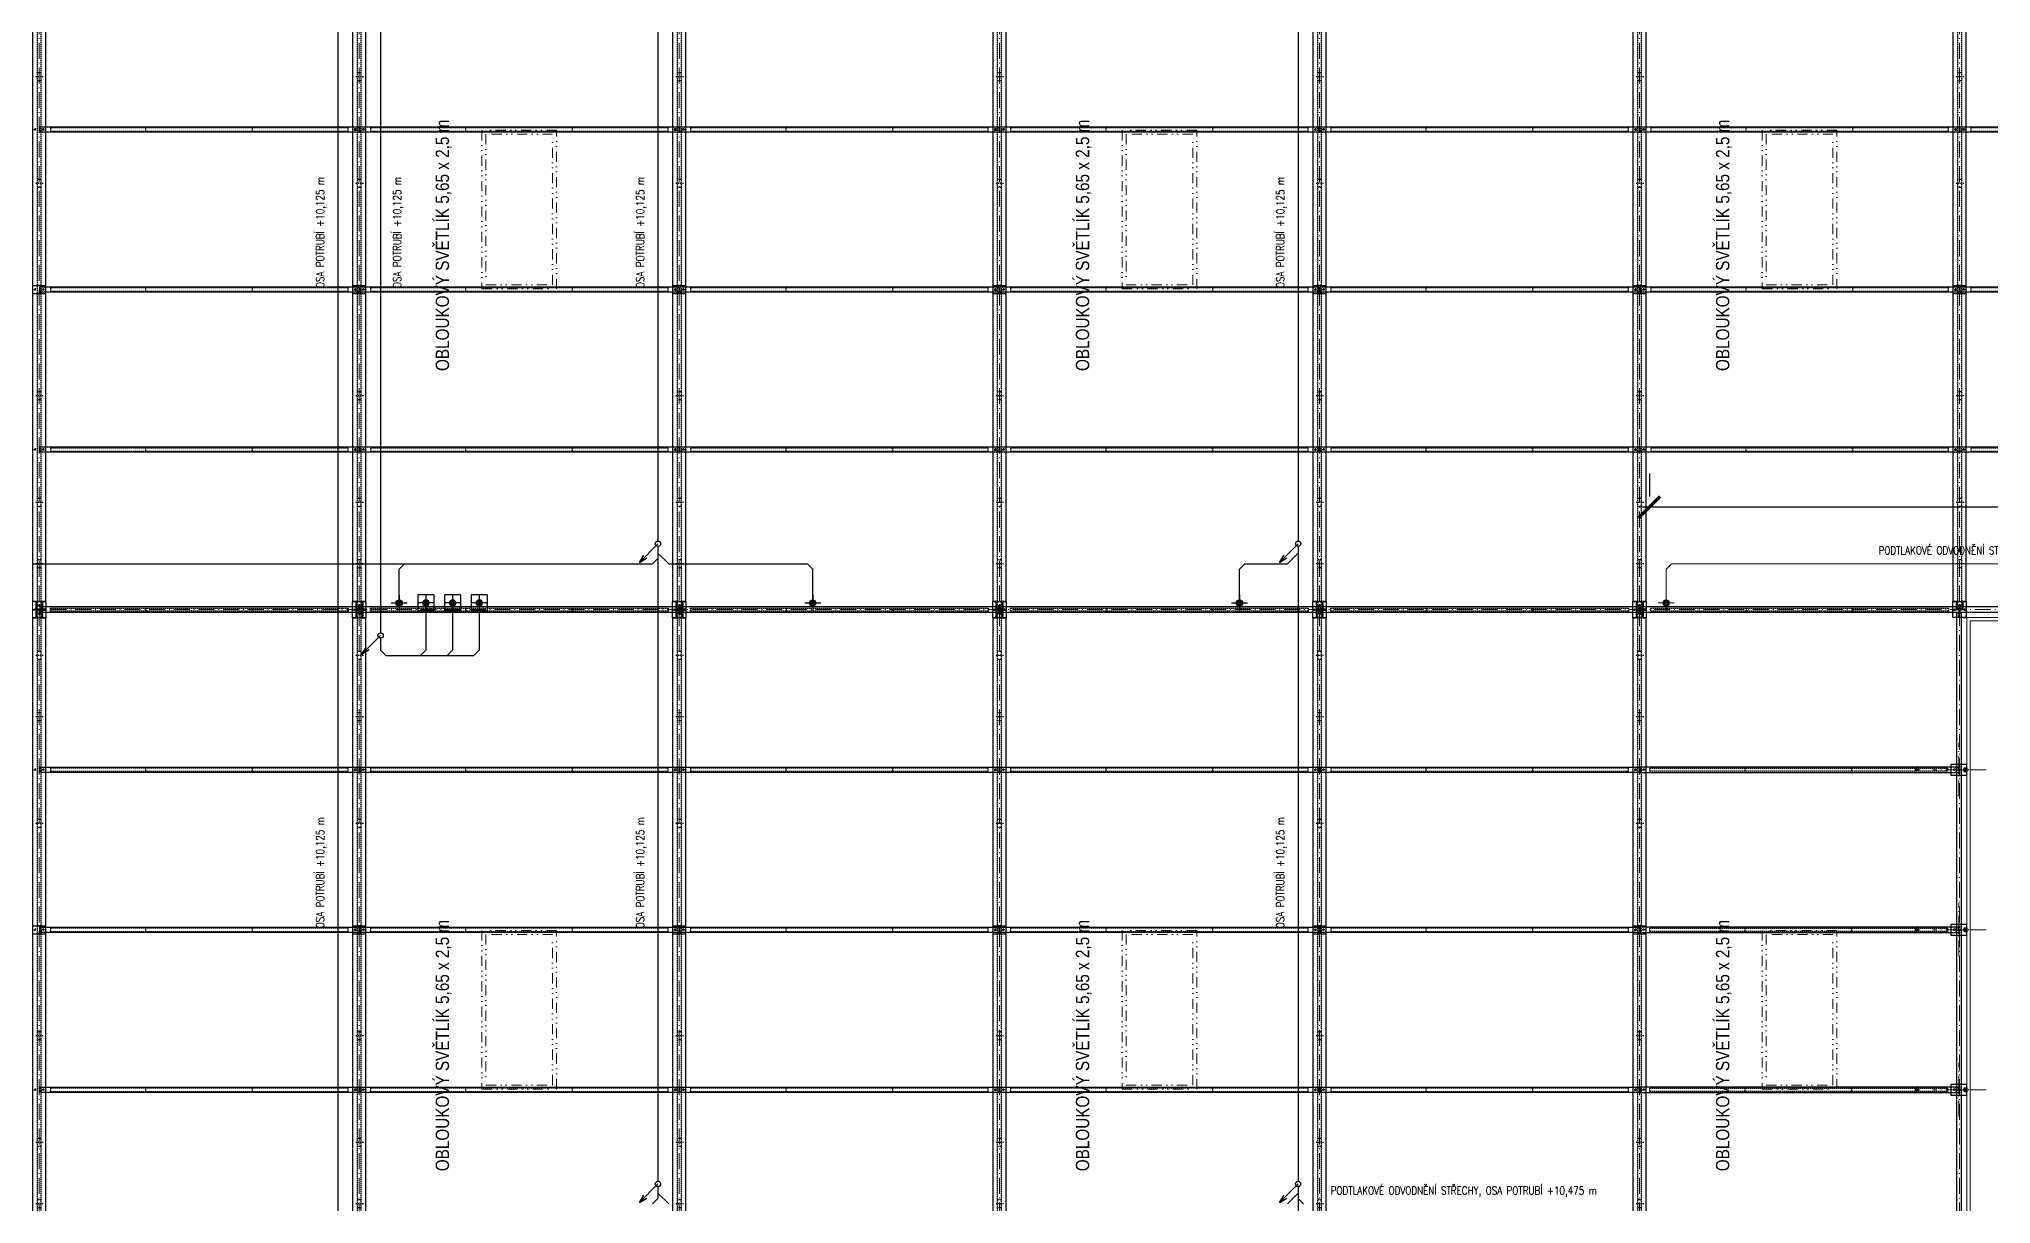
# Model space of a CAD drawing. Header units: millimetres. Extents: x 325046 to 1268204, y 1875583 to 2761998.
# Drawn here: x 946074 to 1019254, y 2104463 to 2148135 of the extents above; entities that cross this region are included whole.
import ezdxf

# ---------------------------------------------------------------- set-up
doc = ezdxf.new("R2010")
doc.units = ezdxf.units.MM
doc.header["$LTSCALE"] = 100
doc.header["$PDMODE"] = 65
for name, pattern in [('ACAD_ISO10W100', [18.5, 12, -3, 0.5, -3]), ('CONTINOUS', [0]), ('DASHDOT', [1, 0.5, -0.25, 0, -0.25]), ('DASHED', [0.75, 0.5, -0.25]), ('DIVIDE', [31.75, 12.7, -6.35, 0, -6.35, 0, -6.35]), ('SO02_F11anp01$0${ Leader Line}', [0])]:
    doc.linetypes.add(name, pattern=pattern)
for name, color, linetype in [('025', 1, 'Continuous'), ('035', 7, 'Continuous'), ('070', 6, 'Continuous'), ('KOTY', 2, 'Continuous'), ('Kóty osové', 5, 'Continuous'), ('POPIS', 7, 'Continuous')]:
    doc.layers.add(name, color=color, linetype=linetype)
for name, color, linetype, lineweight, true_color in [('Korabek-bezp_vtoky_text', 7, 'CONTINOUS', 0, 0x6b50af), ('Korabek-bezp_vtoky_trasy', 7, 'CONTINOUS', 30, 0x9d626f), ('Korabek-text', 7, 'Continuous', 0, 0x7a7a7a), ('Korabek-trasy', 7, 'Continuous', 30, 0x7478c3), ('Korabek-vpuste', 7, 'Continuous', 30, 0x6f7ceb), ('Světlíky', 7, 'DIVIDE', 15, 0xf81696)]:
    doc.layers.add(name, color=color, linetype=linetype, lineweight=lineweight, true_color=true_color)
doc.layers.add('Objekty - osy', color=5, linetype='ACAD_ISO10W100', lineweight=20)
doc.layers.add('OBVODOVÝ PLÁŠŤ', color=2, linetype='Continuous', lineweight=9)
doc.layers.add('Příprava na dock', color=7, linetype='Continuous', true_color=0x616161)
doc.styles.add('ARIAL NARROW', font='ARIALN.TTF')
doc.styles.add('ARIL-TENKÝ', font='arial.ttf')
doc.styles.add('ROMANS', font='romans.shx', dxfattribs={"width": 0.8})
doc.dimstyles.new('400', dxfattribs={"dimscale": 400, "dimtxt": 2.5, "dimasz": 2, "dimexe": 1, "dimexo": 12, "dimgap": 1, "dimtad": 1, "dimdec": 0, "dimzin": 0, "dimdsep": 46, "dimtxsty": 'ARIL-TENKÝ', "dimblk": 'ARCHTICK', "dimcen": 4, "dimdle": 1, "dimclrd": 256, "dimclre": 256, "dimclrt": 7, "dimadec": 0, "dimazin": 0, "dimtfac": 1, "dimtdec": 0, "dimtix": 1, "dimtofl": 0, "dimtmove": 0, "dimatfit": 0, "dimldrblk": 'OBLIQUE', "dimfxl": 1, "dimtolj": 1, "dimtzin": 0, "dimlwd": -1, "dimlwe": -1, "dimarcsym": 0})

# ---------------------------------------------------------------- blocks, each defined once
blk = doc.blocks.new('V1')
at = {"layer": '025'}
h = blk.add_hatch(color=256, dxfattribs=at)
h.dxf.hatch_style = 1
h.paths.add_polyline_path([(1708921, -4904766, -1), (1708901, -4904766, -1)])
h = blk.add_hatch(color=256, dxfattribs=at)
h.dxf.hatch_style = 1
h.paths.add_polyline_path([(1709201, -4904766, 1), (1709221, -4904766, 1)])
h = blk.add_hatch(color=256, dxfattribs=at)
h.dxf.hatch_style = 1
h.paths.add_polyline_path([(1708921, -4910766, -1), (1708901, -4910766, -1)])
h = blk.add_hatch(color=256, dxfattribs=at)
h.dxf.hatch_style = 1
h.paths.add_polyline_path([(1709201, -4910766, 1), (1709221, -4910766, 1)])
h = blk.add_hatch(color=256, dxfattribs=at)
h.dxf.hatch_style = 1
h.paths.add_polyline_path([(1708921, -4916766, -1), (1708901, -4916766, -1)])
h = blk.add_hatch(color=256, dxfattribs=at)
h.dxf.hatch_style = 1
h.paths.add_polyline_path([(1709201, -4916766, 1), (1709221, -4916766, 1)])
at = {"layer": '025', "linetype": 'DASHED', "ltscale": 0.5}
for centre in [(1709061, -4898916), (1709061, -4922616)]:
    blk.add_circle(centre, 12.5, dxfattribs=at)
at = {"layer": '025'}
for centre in [(1708911, -4904766), (1709211, -4904766), (1708911, -4910766), (1709211, -4910766), (1708911, -4916766), (1709211, -4916766)]:
    blk.add_circle(centre, 10, dxfattribs=at)
at = {"layer": '035'}
blk.add_lwpolyline([(1708951, -4922446), (1708811, -4922446), (1708811, -4922446), (1708811, -4922446), (1708811, -4899086), (1708951, -4899086), (1708951, -4898786), (1709171, -4898786), (1709171, -4899086), (1709171, -4899086), (1709311, -4899086), (1709311, -4922446), (1709311, -4922446), (1709311, -4922446), (1709171, -4922446), (1709171, -4922746), (1708951, -4922746)], close=True, dxfattribs=at)
at = {"layer": '035', "linetype": 'DASHED'}
blk.add_lwpolyline([(1709126, -4898786), (1708996, -4898786), (1708996, -4922746), (1709126, -4922746)], close=True, dxfattribs=at)
at = {"layer": '035', "linetype": 'DASHED', "ltscale": 0.8}
for points in [[(1709126, -4900336), (1708996, -4900336)], [(1709126, -4900636), (1708996, -4900636)], [(1709126, -4902636), (1708996, -4902636)], [(1709126, -4902936), (1708996, -4902936)], [(1709126, -4906636), (1708996, -4906636)], [(1709126, -4906936), (1708996, -4906936)], [(1709121, -4910616), (1709001, -4910616)], [(1709121, -4910916), (1709001, -4910916)], [(1709126, -4914596), (1708996, -4914596)], [(1709126, -4914896), (1708996, -4914896)], [(1709126, -4918596), (1708996, -4918596)], [(1709126, -4918896), (1708996, -4918896)], [(1709126, -4920896), (1708996, -4920896)], [(1709126, -4921196), (1708996, -4921196)]]:
    blk.add_lwpolyline(points, dxfattribs=at)
at = {"layer": '035'}
for points in [[(1708811, -4910616), (1709311, -4910616)], [(1708811, -4910916), (1709311, -4910916)]]:
    blk.add_lwpolyline(points, dxfattribs=at)
at = {"layer": 'Příprava na dock', "linetype": 'DASHDOT', "ltscale": 0.2}
for points in [[(1709011, -4898916), (1709111, -4898916)], [(1709061, -4898966), (1709061, -4898866)], [(1709111, -4922616), (1709011, -4922616)], [(1709061, -4922666), (1709061, -4922566)]]:
    blk.add_lwpolyline(points, dxfattribs=at)
at = {"layer": 'Příprava na dock', "linetype": 'DASHDOT', "ltscale": 0.8}
for points in [[(1709216, -4900486), (1708906, -4900486)], [(1709216, -4902786), (1708906, -4902786)], [(1709216, -4906786), (1708906, -4906786)], [(1709216, -4914746), (1708906, -4914746)], [(1709216, -4918746), (1708906, -4918746)], [(1709216, -4921046), (1708906, -4921046)]]:
    blk.add_lwpolyline(points, dxfattribs=at)
at = {"layer": 'Příprava na dock', "linetype": 'DASHDOT', "ltscale": 0.5}
for points in [[(1708861, -4904766), (1708961, -4904766)], [(1708911, -4904816), (1708911, -4904716)], [(1709261, -4904766), (1709161, -4904766)], [(1709211, -4904816), (1709211, -4904716)], [(1708861, -4910766), (1708961, -4910766)], [(1708911, -4910816), (1708911, -4910716)], [(1709261, -4910766), (1709161, -4910766)], [(1709211, -4910816), (1709211, -4910716)], [(1708861, -4916766), (1708961, -4916766)], [(1708911, -4916816), (1708911, -4916716)], [(1709261, -4916766), (1709161, -4916766)], [(1709211, -4916816), (1709211, -4916716)]]:
    blk.add_lwpolyline(points, dxfattribs=at)
blk = doc.blocks.new('L1_PU')
at = {"layer": '035', "color": 0}
blk.add_lwpolyline([(1717306, -4886866), (1705346, -4886866), (1705346, -4886666), (1717306, -4886666)], close=True, dxfattribs=at)
at = {"layer": '035'}
for points in [[(1705446, -4886746), (1705506, -4886746), (1705506, -4886786), (1705446, -4886786)], [(1717206, -4886746), (1717146, -4886746), (1717146, -4886786), (1717206, -4886786)]]:
    blk.add_lwpolyline(points, close=True, dxfattribs=at)
at = {"layer": '035', "color": 0, "linetype": 'DASHED'}
blk.add_lwpolyline([(1716906, -4886706), (1705746, -4886706), (1705746, -4886826), (1716906, -4886826)], close=True, dxfattribs=at)
at = {"layer": '035', "linetype": 'DASHED'}
for points in [[(1709326, -4886826), (1709326, -4886706)], [(1713326, -4886826), (1713326, -4886706)]]:
    blk.add_lwpolyline(points, dxfattribs=at)
at = {"layer": 'Příprava na dock', "linetype": 'DASHDOT', "ltscale": 0.5}
for points in [[(1705426, -4886766), (1705526, -4886766)], [(1705476, -4886716), (1705476, -4886816)], [(1717126, -4886766), (1717226, -4886766)], [(1717176, -4886716), (1717176, -4886816)]]:
    blk.add_lwpolyline(points, dxfattribs=at)
blk = doc.blocks.new('S1 STŘECHA')
at = {"layer": '025'}
h = blk.add_hatch(color=256, dxfattribs=at)
h.dxf.hatch_style = 1
edge = h.paths.add_edge_path()
edge.add_arc((1682139, -5081019), 10, 0, 360)
h = blk.add_hatch(color=256, dxfattribs=at)
h.dxf.hatch_style = 1
edge = h.paths.add_edge_path()
edge.add_arc((1682519, -5081019), 10, 0, 360)
for centre in [(1682139, -5081019), (1682519, -5081019)]:
    blk.add_circle(centre, 10, dxfattribs=at)
at = {"layer": '035', "linetype": 'DASHED'}
for centre in [(1682329, -5080869), (1682329, -5081169)]:
    blk.add_circle(centre, 30, dxfattribs=at)
at = {"layer": '070', "ltscale": 0.5}
blk.add_lwpolyline([(1682079, -5080719), (1682579, -5080719), (1682579, -5081319), (1682079, -5081319)], close=True, dxfattribs=at)
for points in [[(1682199, -5080719), (1682199, -5081319)], [(1682459, -5080719), (1682459, -5081319)]]:
    blk.add_lwpolyline(points, dxfattribs=at)
at = {"layer": 'Příprava na dock', "linetype": 'DASHDOT', "ltscale": 0.5}
for points in [[(1682279, -5080869), (1682379, -5080869)], [(1682329, -5080819), (1682329, -5080919)], [(1682189, -5081019), (1682089, -5081019)], [(1682139, -5081069), (1682139, -5080969)], [(1682279, -5081169), (1682379, -5081169)], [(1682329, -5081119), (1682329, -5081219)], [(1682569, -5081019), (1682469, -5081019)], [(1682519, -5081069), (1682519, -5080969)]]:
    blk.add_lwpolyline(points, dxfattribs=at)
blk = doc.blocks.new('L1.1_PŮDORYS')
at = {"layer": '035'}
for points in [[(1507676, -5195314), (1507676, -5195314), (1507676, -5195314), (1507676, -5207274), (1507676, -5207274), (1507676, -5207274), (1507676, -5207274), (1507676, -5207274), (1507876, -5207274), (1507876, -5207274), (1507876, -5207274), (1507876, -5207274), (1507876, -5207274), (1507876, -5195314), (1507876, -5195314), (1507876, -5195314), (1507876, -5195314), (1507676, -5195314)], [(1507756, -5195454), (1507796, -5195454), (1507796, -5195514), (1507756, -5195514)], [(1507756, -5207134), (1507796, -5207134), (1507796, -5207074), (1507756, -5207074)]]:
    blk.add_lwpolyline(points, close=True, dxfattribs=at)
at = {"layer": '035', "linetype": 'DASHED'}
blk.add_lwpolyline([(1507836, -5195714), (1507836, -5206874), (1507716, -5206874), (1507716, -5195714)], close=True, dxfattribs=at)
for points in [[(1507716, -5199294), (1507836, -5199294)], [(1507716, -5203294), (1507836, -5203294)]]:
    blk.add_lwpolyline(points, dxfattribs=at)
at = {"layer": 'Příprava na dock', "linetype": 'DASHDOT', "ltscale": 0.5}
for points in [[(1507826, -5195484), (1507726, -5195484)], [(1507776, -5195534), (1507776, -5195434)], [(1507826, -5207104), (1507726, -5207104)], [(1507776, -5207154), (1507776, -5207054)]]:
    blk.add_lwpolyline(points, dxfattribs=at)
blk = doc.blocks.new('ZT5')
at = {"layer": '035', "ltscale": 0.5}
blk.add_lwpolyline([(1666354, -5008906), (1666354, -5014886), (1666194, -5014886), (1666194, -5008906)], close=True, dxfattribs=at)
at = {"layer": '035'}
for points in [[(1666254, -5008966), (1666294, -5008966), (1666294, -5009026), (1666254, -5009026)], [(1666254, -5014826), (1666294, -5014826), (1666294, -5014766), (1666254, -5014766)]]:
    blk.add_lwpolyline(points, close=True, dxfattribs=at)
at = {"layer": 'Příprava na dock', "linetype": 'DASHDOT', "ltscale": 0.5}
for points in [[(1666224, -5008996), (1666324, -5008996)], [(1666224, -5008996), (1666324, -5008996)], [(1666274, -5009046), (1666274, -5008946)], [(1666274, -5008946), (1666274, -5009046)], [(1666224, -5014796), (1666324, -5014796)], [(1666224, -5014796), (1666324, -5014796)], [(1666274, -5014746), (1666274, -5014846)], [(1666274, -5014846), (1666274, -5014746)]]:
    blk.add_lwpolyline(points, dxfattribs=at)
blk = doc.blocks.new('S5_PU')
at = {"layer": '025'}
h = blk.add_hatch(color=256, dxfattribs=at)
h.dxf.hatch_style = 1
edge = h.paths.add_edge_path()
edge.add_arc((868324, -5750454), 10, 0, 360)
h = blk.add_hatch(color=256, dxfattribs=at)
h.dxf.hatch_style = 1
edge = h.paths.add_edge_path()
edge.add_arc((868504, -5750354), 10, 0, 360)
h = blk.add_hatch(color=256, dxfattribs=at)
h.dxf.hatch_style = 1
edge = h.paths.add_edge_path()
edge.add_arc((868684, -5750454), 10, 0, 360)
h = blk.add_hatch(color=256, dxfattribs=at)
h.dxf.hatch_style = 1
edge = h.paths.add_edge_path()
edge.add_arc((868504, -5750554), 10, 0, 360)
at = {"layer": 'Příprava na dock', "ltscale": 0.5}
h = blk.add_hatch(dxfattribs=at)
h.set_pattern_fill('ANSI31', color=256, scale=250, angle=270)
h.set_pattern_definition([(225, (-4104531.804, -3985067.986), (-22.09708691, 22.09708691), [])])
h.paths.add_polyline_path([(868804, -5750379), (868804, -5750529), (868704, -5750529), (868704, -5750379)])
at = {"layer": '025', "ltscale": 0.5}
blk.add_lwpolyline([(868804, -5750379), (868804, -5750529), (868704, -5750529), (868704, -5750379)], close=True, dxfattribs=at)
at = {"layer": '025', "linetype": 'DASHED', "ltscale": 0.5}
blk.add_lwpolyline([(868804, -5750379), (868804, -5750529), (868794, -5750529), (868794, -5750379)], close=True, dxfattribs=at)
at = {"layer": '025'}
for centre in [(868324, -5750454), (868504, -5750354), (868684, -5750454), (868504, -5750554)]:
    blk.add_circle(centre, 10, dxfattribs=at)
at = {"layer": '070', "ltscale": 0.5}
blk.add_lwpolyline([(868804, -5750654), (868804, -5750254), (868204, -5750254), (868204, -5750654)], close=True, dxfattribs=at)
at = {"layer": 'Příprava na dock', "linetype": 'DASHDOT', "ltscale": 0.5}
for points in [[(868374, -5750454), (868274, -5750454)], [(868324, -5750404), (868324, -5750504)], [(868454, -5750354), (868554, -5750354)], [(868454, -5750354), (868554, -5750354)], [(868504, -5750304), (868504, -5750404)], [(868504, -5750404), (868504, -5750304)], [(868879, -5750454), (868629, -5750454)], [(868634, -5750454), (868734, -5750454)], [(868684, -5750404), (868684, -5750504)], [(868454, -5750554), (868554, -5750554)], [(868454, -5750554), (868554, -5750554)], [(868504, -5750604), (868504, -5750504)], [(868504, -5750504), (868504, -5750604)]]:
    blk.add_lwpolyline(points, dxfattribs=at)
blk = doc.blocks.new('ZT2_PU')
at = {"layer": '035', "ltscale": 0.5}
blk.add_lwpolyline([(868424, -5732444), (868424, -5726574), (868584, -5726574), (868584, -5732444)], close=True, dxfattribs=at)
at = {"layer": '035'}
for points in [[(868524, -5726634), (868484, -5726634), (868484, -5726694), (868524, -5726694)], [(868524, -5732384), (868484, -5732384), (868484, -5732324), (868524, -5732324)]]:
    blk.add_lwpolyline(points, close=True, dxfattribs=at)
at = {"layer": 'Příprava na dock', "linetype": 'DASHDOT', "ltscale": 0.5}
for points in [[(868554, -5726664), (868454, -5726664)], [(868554, -5726664), (868454, -5726664)], [(868504, -5726714), (868504, -5726614)], [(868504, -5726614), (868504, -5726714)], [(868554, -5732354), (868454, -5732354)], [(868554, -5732354), (868454, -5732354)], [(868504, -5732304), (868504, -5732404)], [(868504, -5732404), (868504, -5732304)]]:
    blk.add_lwpolyline(points, dxfattribs=at)
blk = doc.blocks.new('L3_PU')
at = {"layer": 'Příprava na dock'}
h = blk.add_hatch(dxfattribs=at)
h.set_pattern_fill('ANSI31', color=256, scale=100, angle=360)
h.set_pattern_definition([(315, (-652569.894, -11071152.276), (-8.838834765, -8.838834765), [])])
edge = h.paths.add_edge_path()
edge.add_arc((866929, -5756454), 50, 0, 360)
at = {"layer": '025'}
blk.add_circle((866929, -5756454), 50, dxfattribs=at)
at = {"layer": '035'}
for points in [[(856549, -5756554), (868404, -5756554), (868404, -5756354), (856549, -5756354)], [(856649, -5756434), (856709, -5756434), (856709, -5756474), (856649, -5756474)], [(868354, -5756434), (868294, -5756434), (868294, -5756474), (868354, -5756474)]]:
    blk.add_lwpolyline(points, close=True, dxfattribs=at)
at = {"layer": '035', "linetype": 'DASHED'}
blk.add_lwpolyline([(856909, -5756394), (868069, -5756394), (868069, -5756514), (856909, -5756514)], close=True, dxfattribs=at)
for points in [[(860489, -5756514), (860489, -5756394)], [(864489, -5756514), (864489, -5756394)]]:
    blk.add_lwpolyline(points, dxfattribs=at)
at = {"layer": 'Příprava na dock', "linetype": 'DASHDOT', "ltscale": 0.5}
for points in [[(856729, -5756454), (856629, -5756454)], [(856679, -5756404), (856679, -5756504)], [(868374, -5756454), (868274, -5756454)], [(868324, -5756404), (868324, -5756504)]]:
    blk.add_lwpolyline(points, dxfattribs=at)
at = {"layer": 'Příprava na dock', "linetype": 'DASHDOT'}
for points in [[(867029, -5756454), (866829, -5756454)], [(866929, -5756354), (866929, -5756554)]]:
    blk.add_lwpolyline(points, dxfattribs=at)
blk = doc.blocks.new('ZT7_PU')
at = {"layer": '035', "ltscale": 0.5}
blk.add_lwpolyline([(916519, -5726554), (910539, -5726554), (910539, -5726354), (916519, -5726354)], close=True, dxfattribs=at)
at = {"layer": '035'}
for centre in [(910629, -5726454), (916339, -5726454)]:
    blk.add_circle(centre, 25, dxfattribs=at)
at = {"layer": 'Příprava na dock', "linetype": 'DASHDOT', "ltscale": 0.5}
for points in [[(910679, -5726454), (910579, -5726454)], [(910629, -5726504), (910629, -5726404)], [(916389, -5726454), (916289, -5726454)], [(916339, -5726504), (916339, -5726404)]]:
    blk.add_lwpolyline(points, dxfattribs=at)
blk = doc.blocks.new('L100-10')
at = {"layer": 'Příprava na dock', "ltscale": 0.5}
h = blk.add_hatch(dxfattribs=at)
h.set_pattern_fill('ANSI31', color=256, scale=100, angle=-180)
h.set_pattern_definition([(225, (1703709.116, -4908468.678), (8.838834765, -8.838834765), [])])
edge = h.paths.add_edge_path()
edge.add_arc((-4, 94), 6, 90, 180, ccw=False)
edge.add_line((-4, 100), (0, 100))
edge.add_line((0, 100), (0, 0))
edge.add_line((0, 0), (-100, 0))
edge.add_line((-100, 0), (-100, 4))
edge.add_arc((-94, 4), 6, 90, 180, ccw=False)
edge.add_line((-94, 10), (-22, 10))
edge.add_arc((-22, 22), 12, 270, 360)
edge.add_line((-10, 22), (-10, 94))
at = {"layer": '025'}
blk.add_lwpolyline([(-10, 94, -0.414214), (-4, 100), (0, 100), (0, 0), (-100, 0), (-100, 4, -0.414214), (-94, 10), (-22, 10, 0.414214), (-10, 22)], format="xyb", close=True, dxfattribs=at)
blk = doc.blocks.new('S7_PU')
at = {"layer": '025'}
h = blk.add_hatch(color=256, dxfattribs=at)
h.dxf.hatch_style = 1
edge = h.paths.add_edge_path()
edge.add_arc((868339, -5726454), 10, 0, 360)
h = blk.add_hatch(color=256, dxfattribs=at)
h.dxf.hatch_style = 1
edge = h.paths.add_edge_path()
edge.add_arc((868504, -5726664), 10, 0, 360)
h = blk.add_hatch(color=256, dxfattribs=at)
h.dxf.hatch_style = 1
edge = h.paths.add_edge_path()
edge.add_arc((868719, -5726454), 10, 0, 360)
for centre in [(868339, -5726454), (868504, -5726664), (868719, -5726454)]:
    blk.add_circle(centre, 10, dxfattribs=at)
at = {"layer": '035', "linetype": 'DASHED'}
blk.add_circle((868529, -5726304), 30, dxfattribs=at)
at = {"layer": '070', "ltscale": 0.5}
blk.add_lwpolyline([(868279, -5726154), (868779, -5726154), (868779, -5726754), (868279, -5726754)], close=True, dxfattribs=at)
blk.add_lwpolyline([(868399, -5726154), (868399, -5726454), (868659, -5726454), (868659, -5726154)], dxfattribs=at)
at = {"layer": 'Příprava na dock', "linetype": 'DASHDOT', "ltscale": 0.5}
for points in [[(868479, -5726304), (868579, -5726304)], [(868529, -5726254), (868529, -5726354)], [(868389, -5726454), (868289, -5726454)], [(868339, -5726504), (868339, -5726404)], [(868554, -5726664), (868454, -5726664)], [(868504, -5726714), (868504, -5726614)], [(868769, -5726454), (868669, -5726454)], [(868719, -5726504), (868719, -5726404)]]:
    blk.add_lwpolyline(points, dxfattribs=at)
at = {"layer": '025', "ltscale": 0.5}
blk.add_blockref('L100-10', (868779, -5726754), dxfattribs=at)
blk = doc.blocks.new('_ARCHTICK')
at = {"color": 0, "linetype": 'ByBlock', "const_width": 0.15}
blk.add_lwpolyline([(-0.5, -0.5), (0.5, 0.5)], dxfattribs=at)
blk = doc.blocks.new('*D993')
at = {"layer": 'Defpoints', "color": 0, "transparency": 16777216}
for p in [(1006449, 2130588), (1006449, 2127043), (1078354, 2126443)]:
    blk.add_point(p, dxfattribs=at)
at = {"layer": 'Kóty osové', "transparency": 16777216}
for p, q in [((1006449, 2131843), (1006449, 2130988)), ((1078354, 2131243), (1078354, 2130988)), ((1078754, 2130588), (1006049, 2130588))]:
    blk.add_line(p, q, dxfattribs=at)
at = {"layer": 'Kóty osové', "transparency": 16777216, "xscale": 800, "yscale": 800, "zscale": 800, "rotation": 180}
blk.add_blockref('_ARCHTICK', (1006449, 2130588), dxfattribs=at)
at = {"layer": 'Kóty osové', "transparency": 16777216, "xscale": 800, "yscale": 800, "zscale": 800}
blk.add_blockref('_ARCHTICK', (1078354, 2130588), dxfattribs=at)
at = {"layer": 'Kóty osové', "color": 7, "transparency": 16777216, "insert": (1042401, 2131499), "char_height": 1000, "attachment_point": 5, "style": 'ARIL-TENKÝ'}
blk.add_mtext('\\A1;71905', dxfattribs=at)
blk = doc.blocks.new('_Oblique')
at = {"color": 0, "lineweight": -2}
blk.add_line((-0.5, -0.5), (0.5, 0.5), dxfattribs=at)
blk = doc.blocks.new('vpust_tučně')
at = {"layer": 'Korabek-vpuste'}
for p, q in [((52.896, 90.921), (53.396, 90.921)), ((53.146, 90.671), (53.146, 91.171))]:
    blk.add_line(p, q, dxfattribs=at)
for radius in [0.1, 0.075, 0.05]:
    blk.add_circle((53.146, 90.921), radius, dxfattribs=at)
blk = doc.blocks.new('vtok')
at = {"layer": 'Korabek-bezp_vtoky_trasy', "linetype": 'ByBlock'}
for p, q in [((300, 300), (-300, 300)), ((-300, 300), (-300, -300)), ((300, 0), (-300, 0)), ((0, 300), (0, -300)), ((300, 300), (300, -300)), ((300, -300), (-300, -300))]:
    blk.add_line(p, q, dxfattribs=at)
for radius in [120, 90, 60]:
    blk.add_circle((0, 0), radius, dxfattribs=at)
blk = doc.blocks.new('A$C73023567')
at = {"layer": 'Korabek-bezp_vtoky_trasy'}
for p, q in [((253075, 99775.1), (253075, 75975.1)), ((254775, 77095.6), (254775, 75325.9)), ((255775, 77095.6), (255775, 75325.9)), ((256775, 77095.6), (256775, 75325.9)), ((253075, 75875.6), (252377.7, 75178.2)), ((252377.7, 75178.2), (252548.4, 75452.8)), ((253075, 75775.1), (253075, 75325.9)), ((252377.7, 75178.2), (252652.3, 75348.9)), ((253275.3, 75125.6), (253075, 75325.9)), ((253275.3, 75125.6), (256574.7, 75125.6)), ((254574.7, 75125.6), (254775, 75325.9)), ((255574.7, 75125.6), (255775, 75325.9)), ((256574.7, 75125.6), (256775, 75325.9))]:
    blk.add_line(p, q, dxfattribs=at)
blk.add_circle((253074.8, 75875.1), 100, dxfattribs=at)
at = {"layer": 'Korabek-trasy'}
for p, q in [((251475, 124395.6), (251475, 31415.6)), ((263475, 124395.6), (263475, 79415.6)), ((287475, 103215.6), (287475, 79415.6)), ((263475, 79315.6), (262777.7, 78618.2)), ((263475, 79215.6), (263475, 55415.6)), ((287475, 79315.6), (286777.7, 78618.2)), ((287475, 79215.6), (287475, 55415.6)), ((205475.3, 78565.6), (263274.7, 78565.6)), ((253975.3, 78565.6), (253775, 78365.2)), ((253775, 77095.6), (253775, 78365.2)), ((262777.7, 78618.2), (262948.4, 78892.8)), ((262777.7, 78618.2), (263052.3, 78788.9)), ((263475, 78765.9), (263274.7, 78565.6)), ((263475, 78966.2), (263875.7, 78565.6)), ((263875.7, 78565.6), (269074.7, 78565.6)), ((269074.7, 78565.6), (269275, 78365.2)), ((269275, 77095.6), (269275, 78365.2)), ((285475.3, 78565.6), (285275, 78365.2)), ((285275, 77095.6), (285275, 78365.2)), ((285475.3, 78565.6), (287074.3, 78565.6)), ((286777.7, 78618.2), (286948.4, 78892.8)), ((286777.7, 78618.2), (287052.3, 78788.9)), ((287475, 78966.2), (287074.3, 78565.6)), ((263475, 55315.6), (262777.7, 54618.2)), ((262777.7, 54618.2), (262948.4, 54892.8)), ((263475, 55215.6), (263475, 54765.9)), ((263475, 54966.2), (263875.7, 54565.6)), ((287475, 55315.6), (286777.7, 54618.2)), ((286777.7, 54618.2), (286948.4, 54892.8)), ((287475, 54966.2), (287074.3, 54565.6)), ((287475, 55215.6), (287475, 31415.6)), ((262777.7, 54618.2), (263052.3, 54788.9)), ((263475, 54765.9), (263274.7, 54565.6)), ((286777.7, 54618.2), (287052.3, 54788.9)), ((287475, 54765.9), (287675.3, 54565.6))]:
    blk.add_line(p, q, dxfattribs=at)
at = {"layer": 'Korabek-trasy', "lineweight": 13}
for p, q in [((301475.3, 78565.6), (301275, 78365.2)), ((301275, 77095.6), (301275, 78365.2)), ((301475.3, 78565.6), (335274.7, 78565.6))]:
    blk.add_line(p, q, dxfattribs=at)
at = {"layer": 'Korabek-trasy'}
for centre in [(263475, 79315.6), (287475, 79315.6), (263475, 55315.6), (287475, 55315.6)]:
    blk.add_circle(centre, 100, dxfattribs=at)
at = {"layer": 'Korabek-vpuste', "lineweight": 13}
for p, q in [((300975, 77095.6), (301575, 77095.6)), ((301275, 77395.6), (301275, 76795.6))]:
    blk.add_line(p, q, dxfattribs=at)
for radius in [120, 90, 60]:
    blk.add_circle((301275, 77095.6), radius, dxfattribs=at)
at = {"layer": 'Korabek-bezp_vtoky_trasy', "xscale": -1, "rotation": 270.0000000087293}
for p in [(254775, 77095.6), (255775, 77095.6), (256775, 77095.6)]:
    blk.add_blockref('vtok', p, dxfattribs=at)
at = {"layer": 'Korabek-vpuste', "xscale": 1200, "yscale": 1200, "zscale": 1200, "rotation": 269.9999999927888}
for p in [(144669.4, 140870.4), (160169.4, 140870.4), (176169.4, 140870.4)]:
    blk.add_blockref('vpust_tučně', p, dxfattribs=at)
at = {"layer": 'Korabek-bezp_vtoky_text', "insert": (253935.1, 88901.8), "char_height": 300, "width": 28411.347, "attachment_point": 7, "rotation": 90, "style": 'ROMANS'}
blk.add_mtext('OSA POTRUBÍ +10,125 m', dxfattribs=at)
at = {"layer": 'Korabek-text', "char_height": 300, "width": 28411.347, "attachment_point": 7, "style": 'ROMANS'}
for s, insert, rotation in [('OSA POTRUBÍ +10,125 m', (251048.2, 88901.8), 90), ('OSA POTRUBÍ +10,125 m', (263048.2, 88901.8), 90), ('OSA POTRUBÍ +10,125 m', (287048.2, 88901.8), 90), ('OSA POTRUBÍ +10,125 m', (251048.2, 64901.8), 90), ('OSA POTRUBÍ +10,125 m', (263048.2, 64901.8), 90), ('OSA POTRUBÍ +10,125 m', (287048.2, 64901.8), 90), ('PODTLAKOVÉ ODVODNĚNÍ STŘECHY, OSA POTRUBÍ +10,475 m', (288695.9, 54827), 0)]:
    blk.add_mtext(s, dxfattribs=dict(at, insert=insert, rotation=rotation))
at = {"layer": 'Korabek-text', "lineweight": 13, "insert": (309236.8, 78827), "char_height": 300, "width": 28411.347, "attachment_point": 7, "rotation": 0, "style": 'ROMANS'}
blk.add_mtext('PODTLAKOVÉ ODVODNĚNÍ STŘECHY DYKA VACURAIN PVC, OSA POTRUBÍ +10,475 m', dxfattribs=at)

msp = doc.modelspace()

# ---------------------------------------------------------------- linework, layer by layer
at = {"layer": 'Objekty - osy', "ltscale": 0.5}
for points in [[(946078.7, 2175743.4), (946078.7, 2053743.4)], [(958078.7, 2175743.4), (958078.7, 2053743.4)], [(970078.7, 2175743.4), (970078.7, 2053743.4)], [(982078.7, 2175743.4), (982078.7, 2053743.4)], [(994078.7, 2175743.4), (994078.7, 2053743.4)], [(1006078.7, 2175743.4), (1006078.7, 2053743.4)], [(1018078.7, 2175743.4), (1018078.7, 2053743.4)], [(705078.7, 2126743.4), (1079078.7, 2126743.4)], [(1018053.7, 2119743.4), (1018053.7, 2121743.4)], [(1019078.7, 2120743.4), (1017078.7, 2120743.4)], [(1018053.7, 2113743.4), (1018053.7, 2115743.4)], [(1019078.7, 2114743.4), (1017078.7, 2114743.4)], [(1018053.7, 2107743.4), (1018053.7, 2109743.4)], [(1019078.7, 2108743.4), (1017078.7, 2108743.4)]]:
    msp.add_lwpolyline(points, dxfattribs=at)
at = {"layer": 'OBVODOVÝ PLÁŠŤ', "ltscale": 100}
msp.add_lwpolyline([(1078473.7, 2175213.4), (1078473.7, 2126323.4), (1018473.7, 2126323.4), (1018473.7, 2054273.4), (705683.7, 2054273.4), (705683.7, 2175213.4)], close=True, dxfattribs=at)
msp.add_lwpolyline([(1078353.7, 2175093.4), (1078353.7, 2175093.4), (1078353.7, 2126443.4), (1018353.7, 2126443.4), (1018353.7, 2054393.4), (705803.7, 2054393.4), (705803.7, 2175093.4), (1078353.7, 2175093.4)], dxfattribs=at)
at = {"layer": 'Světlíky', "ltscale": 0.3}
for points in [[(962678.7, 2138768.4), (965478.7, 2138768.4), (965478.7, 2144718.4), (962678.7, 2144718.4)], [(962828.7, 2138918.4), (965328.7, 2138918.4), (965328.7, 2144568.4), (962828.7, 2144568.4)], [(986678.7, 2138768.4), (989478.7, 2138768.4), (989478.7, 2144718.4), (986678.7, 2144718.4)], [(986828.7, 2138918.4), (989328.7, 2138918.4), (989328.7, 2144568.4), (986828.7, 2144568.4)], [(1010678.7, 2138768.4), (1013478.7, 2138768.4), (1013478.7, 2144718.4), (1010678.7, 2144718.4)], [(1010828.7, 2138918.4), (1013328.7, 2138918.4), (1013328.7, 2144568.4), (1010828.7, 2144568.4)], [(962678.7, 2108768.4), (965478.7, 2108768.4), (965478.7, 2114718.4), (962678.7, 2114718.4)], [(962828.7, 2108918.4), (965328.7, 2108918.4), (965328.7, 2114568.4), (962828.7, 2114568.4)], [(986678.7, 2108768.4), (989478.7, 2108768.4), (989478.7, 2114718.4), (986678.7, 2114718.4)], [(986828.7, 2108918.4), (989328.7, 2108918.4), (989328.7, 2114568.4), (986828.7, 2114568.4)], [(1010678.7, 2108768.4), (1013478.7, 2108768.4), (1013478.7, 2114718.4), (1010678.7, 2114718.4)], [(1010828.7, 2108918.4), (1013328.7, 2108918.4), (1013328.7, 2114568.4), (1010828.7, 2114568.4)]]:
    msp.add_lwpolyline(points, close=True, dxfattribs=at)

# ---------------------------------------------------------------- block references
at = {"layer": '035', "xscale": -1, "rotation": 180}
for p in [(-762982.6, -2772022.4), (-750982.6, -2772022.4), (-738982.6, -2772022.4), (-726982.6, -2772022.4), (-714982.6, -2772022.4), (-702982.6, -2772022.4), (-690982.6, -2772022.4), (-762982.6, -2796022.4), (-750982.6, -2796022.4), (-738982.6, -2796022.4), (-726982.6, -2796022.4), (-714982.6, -2796022.4), (-702982.6, -2796022.4)]:
    msp.add_blockref('V1', p, dxfattribs=at)
at = {"layer": '035'}
for name, p in [('L1_PU', (-759247.1, 7031509.2)), ('L1_PU', (-747247.1, 7031509.2)), ('L1_PU', (-735247.1, 7031509.2)), ('L1_PU', (-723247.1, 7031509.2)), ('L1_PU', (-711247.1, 7031509.2)), ('L1_PU', (-699247.1, 7031509.2)), ('L1_PU', (-687247.1, 7031509.2)), ('L1_PU', (-759247.1, 7025509.2)), ('L1_PU', (-747247.1, 7025509.2)), ('L1_PU', (-735247.1, 7025509.2)), ('L1_PU', (-723247.1, 7025509.2)), ('L1_PU', (-711247.1, 7025509.2)), ('L1_PU', (-699247.1, 7025509.2)), ('L1_PU', (-687247.1, 7025509.2)), ('L1_PU', (-759247.1, 7019509.2)), ('L1_PU', (-747247.1, 7019509.2)), ('L1_PU', (-735247.1, 7019509.2)), ('L1_PU', (-723247.1, 7019509.2)), ('L1_PU', (-711247.1, 7019509.2)), ('L1_PU', (-699247.1, 7019509.2)), ('L1_PU', (-687247.1, 7019509.2)), ('S1 STŘECHA', (-736250.2, 7207762)), ('S1 STŘECHA', (-724250.2, 7207762)), ('S1 STŘECHA', (-712250.2, 7207762)), ('S1 STŘECHA', (-700250.2, 7207762)), ('S1 STŘECHA', (-688250.2, 7207762)), ('S1 STŘECHA', (-676250.2, 7207762)), ('L1_PU', (-759247.1, 7007509.2)), ('L1_PU', (-747247.1, 7007509.2)), ('L1_PU', (-735247.1, 7007509.2)), ('L1_PU', (-723247.1, 7007509.2)), ('L1_PU', (-711247.1, 7007509.2)), ('L1_PU', (-759247.1, 7001509.2)), ('L1_PU', (-747247.1, 7001509.2)), ('L1_PU', (-735247.1, 7001509.2)), ('L1_PU', (-723247.1, 7001509.2)), ('L1_PU', (-711247.1, 7001509.2)), ('L1_PU', (-759247.1, 6995509.2)), ('L1_PU', (-747247.1, 6995509.2)), ('L1_PU', (-735247.1, 6995509.2)), ('L1_PU', (-723247.1, 6995509.2)), ('L1_PU', (-711247.1, 6995509.2))]:
    msp.add_blockref(name, p, dxfattribs=at)
at = {"layer": '035', "rotation": 180}
for p in [(2684327.2, -2894152.9), (2684327.2, -2900152.9), (2684327.2, -2906152.9)]:
    msp.add_blockref('ZT5', p, dxfattribs=at)
at = {"layer": 'Korabek-trasy', "linetype": 'SO02_F11anp01$0${ Leader Line}'}
msp.add_blockref('A$C73023567', (705803.7, 2049897.9), dxfattribs=at)
at = {"layer": 'KOTY', "rotation": 270}
for p in [(6153372.5, 3634519.8), (6165372.5, 3634519.8), (6177372.5, 3634519.8), (6189372.5, 3634519.8), (6201372.5, 3634519.8), (6213372.5, 3634519.8)]:
    msp.add_blockref('L1.1_PŮDORYS', p, dxfattribs=at)
at = {"layer": 'KOTY'}
for name, p in [('S7_PU', (149549.9, 7853197.4)), ('ZT2_PU', (149549.9, 7853197.4)), ('L3_PU', (149549.9, 7877197.4)), ('S5_PU', (149549.9, 7871197.4)), ('S5_PU', (149549.9, 7865197.4)), ('L3_PU', (149549.9, 7871197.4)), ('L3_PU', (149549.9, 7865197.4)), ('S5_PU', (149549.9, 7859197.4))]:
    msp.add_blockref(name, p, dxfattribs=at)
at = {"layer": 'KOTY', "xscale": -1}
msp.add_blockref('ZT7_PU', (1934607.4, 7853197.4), dxfattribs=at)

# ---------------------------------------------------------------- texts
at = {"layer": 'POPIS', "linetype": 'ByBlock', "lineweight": 18, "char_height": 500, "width": 9505.374, "attachment_point": 9, "rotation": 90, "style": 'ARIAL NARROW'}
for insert in [(961537.6, 2145113.7), (985537.6, 2145113.7), (1009537.6, 2145113.7), (961537.6, 2115113.7), (985537.6, 2115113.7), (1009537.6, 2115113.7)]:
    msp.add_mtext('OBLOUKOVÝ SVĚTLÍK 5,65 x 2,5 m', dxfattribs=dict(at, insert=insert))

# ---------------------------------------------------------------- dimensions: what is measured, and where the dimension line sits
at = {"layer": 'Kóty osové'}
dim = msp.add_linear_dim(base=(1006448.7, 2130588.3), p1=(1078353.7, 2126443.4), p2=(1006448.7, 2127043.4), dimstyle='400', dxfattribs=at)
dim.commit()
dim.dimension.update_dxf_attribs({"geometry": '*D993', "text_midpoint": (1042401.2, 2131498.9)})

doc.saveas('drawing.dxf')
